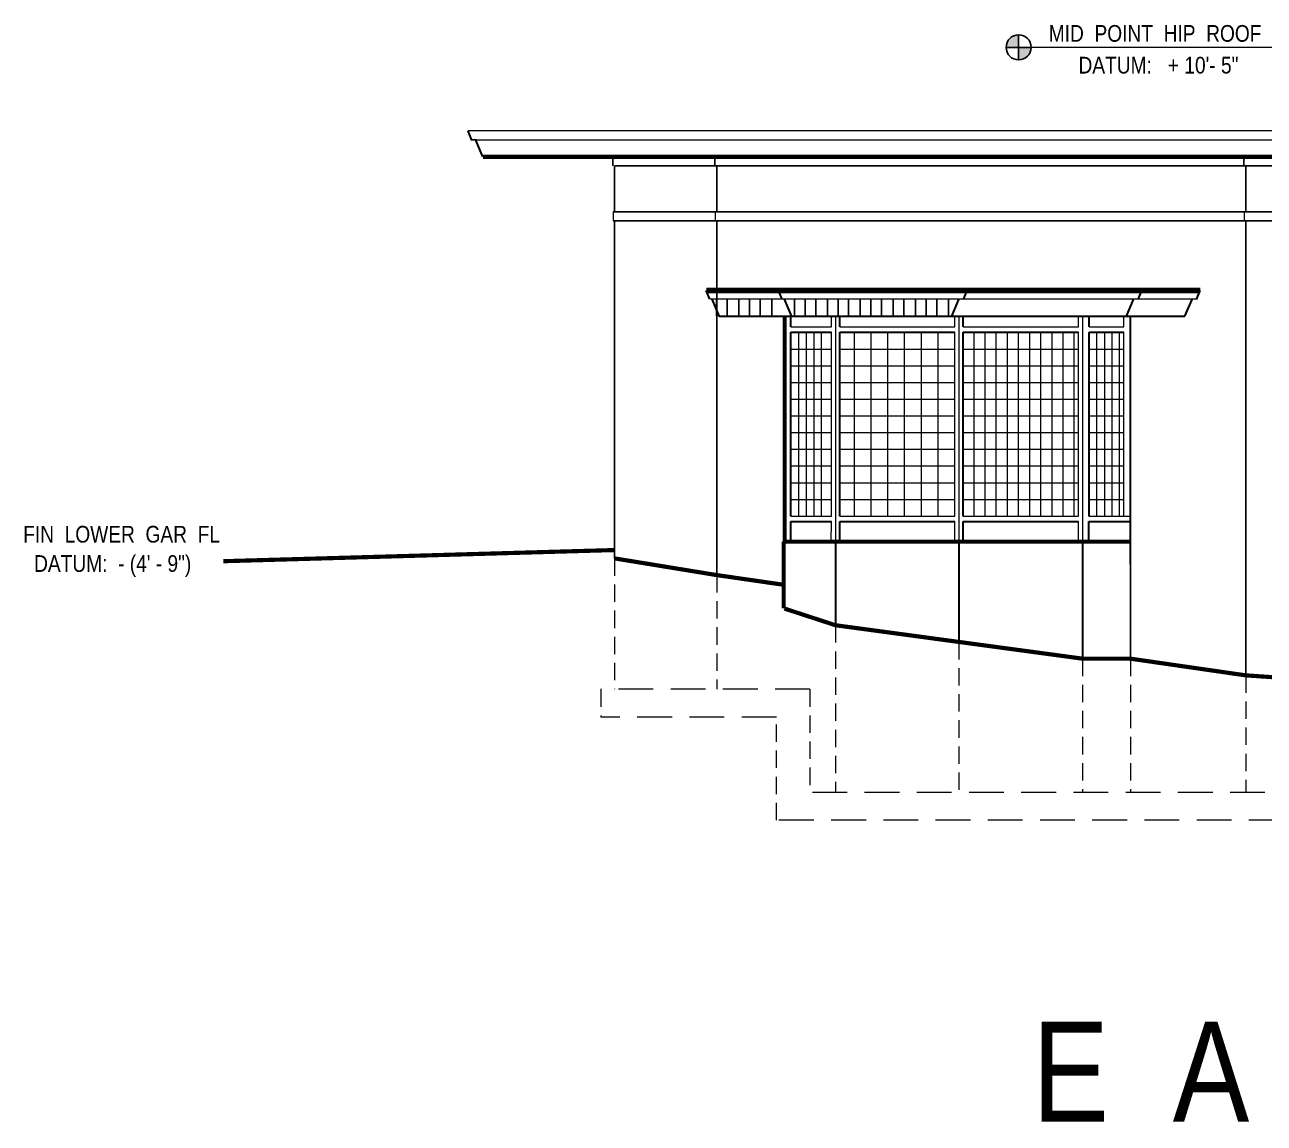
# Model space of a CAD drawing. Header units: inches. Extents: x -10188 to 9179, y -281 to 6710.
# Drawn here: x 3668.8 to 4113.9, y -281.2 to 113.2 of the extents above; entities that cross this region are included whole.
import ezdxf

# ---------------------------------------------------------------- set-up
doc = ezdxf.new("R2010")
doc.units = ezdxf.units.IN
doc.header["$MEASUREMENT"] = 0
doc.linetypes.add('HIDDEN', pattern=[0.375, 0.25, -0.125])
doc.layers.add('FOOTING', color=7, linetype='HIDDEN', lineweight=5)
for name, color, linetype in [('LLTEXT', 7, 'Continuous'), ('NORTH_ELEVATION', 7, 'Continuous'), ('SOUTH_ELEVATION', 7, 'Continuous'), ('SOUTH_ELEVATION_TEXT', 7, 'Continuous')]:
    doc.layers.add(name, color=color, linetype=linetype)
doc.styles.add('ARCHENT', font='technical.ttf', dxfattribs={"height": 6})

msp = doc.modelspace()

# ---------------------------------------------------------------- hatches: boundary and pattern name
at = {"layer": 'SOUTH_ELEVATION_TEXT', "linetype": 'Continuous', "ltscale": 0.5}
h = msp.add_hatch(color=7, dxfattribs=at)
h.paths.add_polyline_path([(4025.72, 109.62), (4025.72, 105.12), (4021.22, 105.12, -0.414214)])
h.paths.add_polyline_path([(4025.72, 100.62), (4025.72, 105.12), (4030.22, 105.12, -0.414214)])

# ---------------------------------------------------------------- linework, layer by layer
at = {"layer": 'FOOTING', "ltscale": 25}
for p, q in [((3880.65, -78.38), (3880.64, -125.38)), ((3917.38, -84.38), (3917.38, -125.38)), ((3959.98, -102.38), (3959.98, -162.38)), ((4004.31, -108.38), (4004.31, -162.38)), ((4048.66, -114.38), (4048.66, -162.38)), ((4065.84, -114.38), (4065.84, -162.38)), ((4107.31, -120.38), (4107.31, -162.38)), ((3875.64, -125.38), (3875.64, -135.38)), ((3950.79, -125.38), (3950.79, -162.38)), ((3938.79, -172.38), (3938.79, -135.38))]:
    msp.add_line(p, q, dxfattribs=at)
at = {"layer": 'FOOTING', "lineweight": 5, "ltscale": 50}
for p, q in [((3950.79, -125.38), (3875.64, -125.38)), ((3938.79, -135.38), (3875.64, -135.38)), ((4151.67, -162.38), (3950.79, -162.38)), ((4139.67, -172.38), (3938.79, -172.38))]:
    msp.add_line(p, q, dxfattribs=at)
at = {"layer": 'NORTH_ELEVATION', "color": 7, "linetype": 'Continuous', "lineweight": 5, "ltscale": 50}
msp.add_line((4177.34, 105.12), (4030.22, 105.12), dxfattribs=at)
at = {"layer": 'NORTH_ELEVATION', "color": 49, "linetype": 'Continuous', "ltscale": 0.5}
for p, q in [((3879.97, 66.08), (3879.97, 62.58)), ((3916.67, 66.08), (3916.67, 62.58)), ((4106.62, 66.08), (4106.62, 62.58)), ((3917.24, 14.73), (3917.24, 8.73)), ((3921.05, 14.73), (3921.05, 8.73)), ((3925.24, 14.73), (3925.24, 8.73)), ((3929.05, 14.73), (3929.05, 8.73)), ((3932.86, 14.73), (3932.86, 8.73)), ((3937.05, 14.73), (3937.05, 8.73)), ((3945.27, 14.62), (3945.27, 8.62)), ((3949.08, 14.62), (3949.08, 8.62)), ((3952.88, 14.62), (3952.88, 8.62)), ((3957.08, 14.62), (3957.08, 8.62)), ((3960.88, 14.62), (3960.88, 8.62)), ((3964.69, 14.62), (3964.69, 8.62)), ((3968.88, 14.62), (3968.88, 8.62)), ((3972.69, 14.62), (3972.69, 8.62)), ((3976.5, 14.62), (3976.5, 8.62)), ((3980.69, 14.62), (3980.69, 8.62)), ((3984.5, 14.62), (3984.5, 8.62)), ((3988.69, 14.62), (3988.69, 8.62)), ((3992.5, 14.62), (3992.5, 8.62)), ((3996.31, 14.62), (3996.31, 8.62)), ((4000.5, 14.62), (4000.5, 8.62))]:
    msp.add_line(p, q, dxfattribs=at)
at = {"layer": 'NORTH_ELEVATION', "color": 7, "linetype": 'Continuous', "lineweight": 20, "ltscale": 0.5}
for p, q in [((3880.08, 46.08), (3880.08, 42.83)), ((3916.79, 46.08), (3916.79, 42.83, -0.67)), ((4106.74, 46.08), (4106.74, 42.83, -0.67))]:
    msp.add_line(p, q, dxfattribs=at)
at = {"layer": 'NORTH_ELEVATION', "color": 7, "linetype": 'Continuous', "ltscale": 0.5}
msp.add_line((4387.63, 46.08), (3880.08, 46.08), dxfattribs=at)
at = {"layer": 'NORTH_ELEVATION', "color": 5, "linetype": 'Continuous', "lineweight": 60, "ltscale": 50}
msp.add_line((3941.61, 8.62), (3941.61, -72.38), dxfattribs=at)
at = {"layer": 'NORTH_ELEVATION', "color": 7, "linetype": 'Continuous', "lineweight": 20, "ltscale": 50}
for p, q in [((3959.98, 8.62), (3959.98, -68.88)), ((4004.31, 8.62), (4004.31, -68.88))]:
    msp.add_line(p, q, dxfattribs=at)
at = {"layer": 'NORTH_ELEVATION', "color": 5, "linetype": 'Continuous', "lineweight": 20, "ltscale": 50}
for p, q in [((3959.98, 8.62), (3959.98, -72.38)), ((4004.31, 8.62), (4004.31, -72.38)), ((4048.66, 8.62), (4048.66, -72.38))]:
    msp.add_line(p, q, dxfattribs=at)
at = {"layer": 'NORTH_ELEVATION', "color": 27, "linetype": 'Continuous', "lineweight": 60, "ltscale": 0.5}
msp.add_line((3941.35, -72.38), (3941.35, -96.27), dxfattribs=at)
at = {"layer": 'NORTH_ELEVATION', "color": 27, "linetype": 'Continuous', "lineweight": 30, "ltscale": 0.5}
for p, q in [((3959.98, -72.38), (3959.98, -102.38)), ((4004.31, -72.38), (4004.31, -108.38)), ((4048.66, -72.38), (4048.66, -114.38))]:
    msp.add_line(p, q, dxfattribs=at)
at = {"layer": 'NORTH_ELEVATION', "color": 93, "linetype": 'Continuous', "ltscale": 0.5}
for points, const_width in [([(4776.01, 75.18), (3827.94, 75.18)], 0.5), ([(3829.06, 71.91), (3831.08, 71.91)], 0.5), ([(4774.57, 71.8), (3829.31, 71.8)], 0.5), ([(4090.95, 17.82), (3913.56, 17.83)], 2), ([(4089.64, 14.74), (3914.88, 14.73)], 0.5)]:
    msp.add_lwpolyline(points, dxfattribs=dict(at, const_width=const_width))
at = {"layer": 'NORTH_ELEVATION', "color": 7, "linetype": 'Continuous', "ltscale": 0.5, "const_width": 0.5}
msp.add_lwpolyline([(3880.66, 62.58), (4591.99, 62.58)], dxfattribs=at)
at = {"layer": 'NORTH_ELEVATION', "color": 7, "linetype": 'Continuous', "ltscale": 0.5, "const_width": 0.5, "elevation": -0.67}
msp.add_lwpolyline([(3880.08, 42.83), (4387.63, 42.83)], dxfattribs=at)
at = {"layer": 'SOUTH_ELEVATION', "color": 37, "linetype": 'Continuous', "ltscale": 0.25}
for p, q in [((3880.66, 62.58), (3880.66, 46.08)), ((3917.36, 62.58), (3917.36, 46.08)), ((4107.31, 62.58), (4107.31, 46.08)), ((3880.66, 42.83), (3880.66, -78.39)), ((3917.36, 42.83), (3917.36, -84.38)), ((4107.31, 42.83), (4107.31, -120.38))]:
    msp.add_line(p, q, dxfattribs=at)
at = {"layer": 'SOUTH_ELEVATION', "color": 93, "linetype": 'Continuous', "lineweight": 30, "ltscale": 50}
for p, q in [((3914.88, 14.73), (3913.56, 17.83)), ((3940.86, 14.73), (3939.54, 17.83)), ((4005.89, 14.62), (4007.25, 17.82)), ((4068.61, 14.62), (4069.96, 17.82)), ((4089.59, 14.62), (4090.95, 17.82))]:
    msp.add_line(p, q, dxfattribs=at)
at = {"layer": 'SOUTH_ELEVATION', "color": 7, "linetype": 'Continuous', "lineweight": 30, "ltscale": 50}
for p, q in [((3918.31, 8.43), (3915.63, 14.74)), ((3944.28, 8.43), (3941.6, 14.74)), ((4001.76, 8.62), (4004.31, 14.62)), ((4064.47, 8.62), (4067.02, 14.62)), ((4085.46, 8.62), (4088.01, 14.62))]:
    msp.add_line(p, q, dxfattribs=at)
at = {"layer": 'SOUTH_ELEVATION', "color": 7, "linetype": 'Continuous', "lineweight": 30, "ltscale": 100}
msp.add_line((3918.23, 8.62), (4085.46, 8.62), dxfattribs=at)
at = {"layer": 'SOUTH_ELEVATION', "color": 5, "lineweight": 30, "ltscale": 100}
for p, q in [((3943.98, 4.8, 0), (3943.98, 8.62, 0.01)), ((3961.48, 4.8, 0.02), (3961.48, 8.62, 0.05)), ((4005.81, 4.8, 0.04), (4005.81, 8.62, 0.13)), ((4051.04, 4.8, 0.07), (4051.04, 8.62, 0.22)), ((3943.98, -63.2, -0.14), (3943.98, 2.8)), ((3961.46, -63.2, -0.52), (3961.48, 2.8)), ((4005.77, -63.2, -1.48), (4005.81, 2.8, 0)), ((4051.03, -63.2), (4051.03, 2.8)), ((3943.98, -72.38, -0.16), (3943.98, -65.16, -0.14)), ((3943.98, -65.16, -0.14), (3958.47, -65.16, -0.17)), ((3961.46, -72.38, -0.59), (3961.46, -65.16, -0.53)), ((3961.46, -65.16, -0.18), (4002.81, -65.16, -0.25)), ((4005.77, -72.38, -1.69), (4005.77, -65.16, -1.53)), ((4005.77, -65.16, -0.26), (4047.2, -65.16, -0.34)), ((4050.97, -72.38, -2.81), (4050.97, -65.16, -2.54)), ((4050.97, -65.16, -0.34), (4065.84, -65.16, -0.37))]:
    msp.add_line(p, q, dxfattribs=at)
at = {"layer": 'SOUTH_ELEVATION', "color": 5, "linetype": 'Continuous', "lineweight": 20, "ltscale": 100}
for p, q in [((3943.98, 4.8, 0), (3958.48, 4.8)), ((3961.48, 4.8), (4002.81, 4.8)), ((4005.81, 4.8), (4047.26, 4.8)), ((4051.04, 4.8), (4063.46, 4.8))]:
    msp.add_line(p, q, dxfattribs=at)
at = {"layer": 'SOUTH_ELEVATION', "color": 5, "lineweight": 9, "ltscale": 100}
for p, q in [((3958.48, 4.8, 0.01), (3958.48, 8.62, 0.04)), ((4002.81, 4.8), (4002.81, 8.62)), ((4047.26, 4.8, 0.07), (4047.26, 8.62, 0.21)), ((4063.46, 4.8), (4063.46, 8.62)), ((3946.79, -63.2), (3946.79, 2.8)), ((3949.59, -63.2), (3949.59, 2.8)), ((3952.25, -63.2), (3952.25, 2.8)), ((3954.91, -63.2), (3954.91, 2.8)), ((3954.91, -63.2), (3954.91, 2.8)), ((3958.47, -63.2, -0.45), (3958.48, 2.8)), ((3966.8, -63.2), (3966.8, 2.8)), ((3972.8, -63.2), (3972.8, 2.8)), ((3978.8, -63.2), (3978.8, 2.8)), ((3984.8, -63.2), (3984.8, 2.8)), ((3990.8, -63.2), (3990.8, 2.8)), ((3996.8, -63.2), (3996.8, 2.8)), ((4002.81, -63.2), (4002.81, 2.8)), ((4009.71, -63.2), (4009.71, 2.8)), ((4013.71, -63.2), (4013.71, 2.8)), ((4017.71, -63.2), (4017.71, 2.8)), ((4021.71, -63.2), (4021.71, 2.8)), ((4025.71, -63.2), (4025.71, 2.8)), ((4029.71, -63.2), (4029.71, 2.8)), ((4033.71, -63.2), (4033.71, 2.8)), ((4037.71, -63.2), (4037.71, 2.8)), ((4041.71, -63.2), (4041.71, 2.8)), ((4045.71, -63.2), (4045.71, 2.8)), ((4047.2, -63.2, -2.39), (4047.25, 2.8, 0)), ((4053.84, -63.2), (4053.84, 2.8)), ((4056.64, -63.2), (4056.64, 2.8)), ((4059.3, -63.2), (4059.3, 2.8)), ((4061.96, -63.2), (4061.96, 2.8)), ((4061.96, -63.2), (4061.96, 2.8)), ((4063.46, -63.2), (4063.46, 2.8)), ((3943.98, -3.2), (3958.48, -3.2)), ((3961.48, -3.2), (4002.81, -3.2)), ((4005.81, -3.2), (4047.25, -3.2)), ((4051.03, -3.2), (4063.46, -3.2)), ((3943.98, -9.2), (3958.48, -9.2)), ((3961.48, -9.2), (4002.81, -9.2)), ((4005.81, -9.2), (4047.25, -9.2)), ((4051.03, -9.2), (4063.46, -9.2)), ((3943.98, -15.2), (3958.48, -15.2)), ((3961.48, -15.2), (4002.81, -15.2)), ((4005.81, -15.2), (4047.25, -15.2)), ((4051.03, -15.2), (4063.46, -15.2)), ((3943.98, -21.2), (3958.48, -21.2)), ((3961.48, -21.2), (4002.81, -21.2)), ((4005.81, -21.2), (4047.25, -21.2)), ((4051.03, -21.2), (4063.46, -21.2)), ((3943.98, -27.2), (3958.48, -27.2)), ((3961.48, -27.2), (4002.81, -27.2)), ((4005.81, -27.2), (4047.25, -27.2)), ((4051.03, -27.2), (4063.46, -27.2)), ((3943.98, -33.2), (3958.48, -33.2)), ((3961.48, -33.2), (4002.81, -33.2)), ((4005.81, -33.2), (4047.25, -33.2)), ((4051.03, -33.2), (4063.46, -33.2)), ((3943.98, -39.2), (3958.48, -39.2)), ((3961.48, -39.2), (4002.81, -39.2)), ((4005.81, -39.2), (4047.25, -39.2)), ((4051.03, -39.2), (4063.46, -39.2)), ((3943.98, -45.2), (3958.48, -45.2)), ((3961.48, -45.2), (4002.81, -45.2)), ((4005.81, -45.2), (4047.25, -45.2)), ((4051.03, -45.2), (4063.46, -45.2)), ((3943.98, -51.2), (3958.48, -51.2)), ((3961.48, -51.2), (4002.81, -51.2)), ((4005.81, -51.2), (4047.25, -51.2)), ((4051.03, -51.2), (4063.46, -51.2)), ((4005.81, -57.2), (4047.25, -57.2)), ((3943.98, -63.2, -0.14), (3958.47, -63.2, -0.12)), ((3958.46, -72.38, -0.52), (3958.47, -65.16, -0.47)), ((3961.46, -63.2, -0.12), (4002.81, -63.2, -0.07)), ((4002.81, -72.38), (4002.81, -65.16)), ((4005.77, -63.2, -0.07), (4047.2, -63.2, -0.02)), ((4047.19, -72.38, -2.72), (4047.2, -65.16, -2.46)), ((4050.98, -63.2, -0.02), (4065.84, -63.2))]:
    msp.add_line(p, q, dxfattribs=at)
at = {"layer": 'SOUTH_ELEVATION', "color": 5, "linetype": 'Continuous', "lineweight": 30, "ltscale": 100}
for p, q in [((3943.98, 2.8), (3958.48, 2.8)), ((3961.48, 2.8), (4002.81, 2.8)), ((4005.81, 2.8), (4047.25, 2.8)), ((4051.03, 2.8), (4063.46, 2.8))]:
    msp.add_line(p, q, dxfattribs=at)
at = {"layer": 'SOUTH_ELEVATION', "color": 5, "lineweight": 20, "ltscale": 100}
for p, q in [((3943.98, -57.2), (3958.48, -57.2)), ((3961.48, -57.2), (4002.81, -57.2)), ((4005.81, -57.2), (4045.62, -57.2)), ((4005.81, -57.2), (4047.25, -57.2)), ((4051.03, -57.2), (4063.46, -57.2))]:
    msp.add_line(p, q, dxfattribs=at)
at = {"layer": 'SOUTH_ELEVATION', "lineweight": 9, "ltscale": 100}
msp.add_line((3941.08, -72.38), (4065.84, -72.38), dxfattribs=at)
at = {"layer": 'SOUTH_ELEVATION', "color": 27, "lineweight": 60, "ltscale": 100}
msp.add_line((4065.84, -72.39), (3941.35, -72.38), dxfattribs=at)
at = {"layer": 'SOUTH_ELEVATION', "color": 93, "linetype": 'Continuous', "ltscale": 0.5, "const_width": 0.75}
msp.add_lwpolyline([(3827.94, 75.18), (3829.31, 71.78)], dxfattribs=at)
at = {"layer": 'SOUTH_ELEVATION', "color": 49, "linetype": 'Continuous', "ltscale": 0.5, "const_width": 0.75}
msp.add_lwpolyline([(3830.76, 71.79), (3833.27, 65.79)], dxfattribs=at)
at = {"layer": 'SOUTH_ELEVATION', "color": 7, "linetype": 'Continuous', "ltscale": 0.5, "const_width": 1.5}
msp.add_lwpolyline([(3833.35, 65.79), (4770.3, 65.79)], dxfattribs=at)
at = {"layer": 'SOUTH_ELEVATION', "color": 5, "linetype": 'Continuous', "ltscale": 0.5, "const_width": 0.75, "elevation": -2}
msp.add_lwpolyline([(4065.84, 8.62), (4065.84, -72.38)], dxfattribs=at)
at = {"layer": 'SOUTH_ELEVATION', "color": 3, "linetype": 'Continuous', "ltscale": 0.5, "const_width": 1.5}
for points in [[(3740.17, -79.39), (3880.66, -75.38)], [(3880.63, -78.38), (3917.36, -84.38)], [(3917.36, -84.38), (3941.61, -87.89)], [(3941.61, -96.38), (3959.96, -102.38)], [(3959.96, -102.38), (4004.31, -108.38)], [(4004.31, -108.38), (4048.66, -114.38)], [(4048.66, -114.38), (4065.84, -114.38)], [(4065.84, -114.38), (4107.31, -120.38)], [(4107.31, -120.38), (4196.04, -126.38)]]:
    msp.add_lwpolyline(points, dxfattribs=at)
at = {"layer": 'SOUTH_ELEVATION', "color": 27, "linetype": 'Continuous', "ltscale": 0.75, "const_width": 0.625}
msp.add_lwpolyline([(4065.84, -72.38), (4065.88, -114.39)], dxfattribs=at)
at = {"layer": 'SOUTH_ELEVATION_TEXT', "color": 7, "linetype": 'Continuous', "ltscale": 0.5}
for p, q in [((4025.72, 100.62), (4025.72, 109.62)), ((4021.22, 105.12), (4030.22, 105.12)), ((4025.72, 105.12), (4025.72, 100.62))]:
    msp.add_line(p, q, dxfattribs=at)
msp.add_circle((4025.72, 105.12), 4.5, dxfattribs=at)

# ---------------------------------------------------------------- texts
at = {"layer": 'LLTEXT', "color": 7, "linetype": 'Continuous', "ltscale": 0.5, "insert": (4366.46, -262.92), "char_height": 36, "attachment_point": 5, "style": 'ARCHENT'}
msp.add_mtext('E  A  S  T       E  L  E  V  A  T  I  O  N', dxfattribs=at)
at = {"layer": 'SOUTH_ELEVATION_TEXT', "color": 7, "linetype": 'Continuous', "ltscale": 0.5, "char_height": 6, "attachment_point": 5, "style": 'ARCHENT'}
for s, insert, width in [('MID  POINT  HIP  ROOF', (4074.73, 110.08), 93.75), ('DATUM:   + 10\'- 5"', (4075.94, 98.68), 94.5), ('FIN  LOWER  GAR  FL', (3703.6, -69.74), 93.75), ('DATUM:  - (4\' - 9")', (3700.41, -81.12), 94.5)]:
    msp.add_mtext(s, dxfattribs=dict(at, insert=insert, width=width))

doc.saveas('drawing.dxf')
